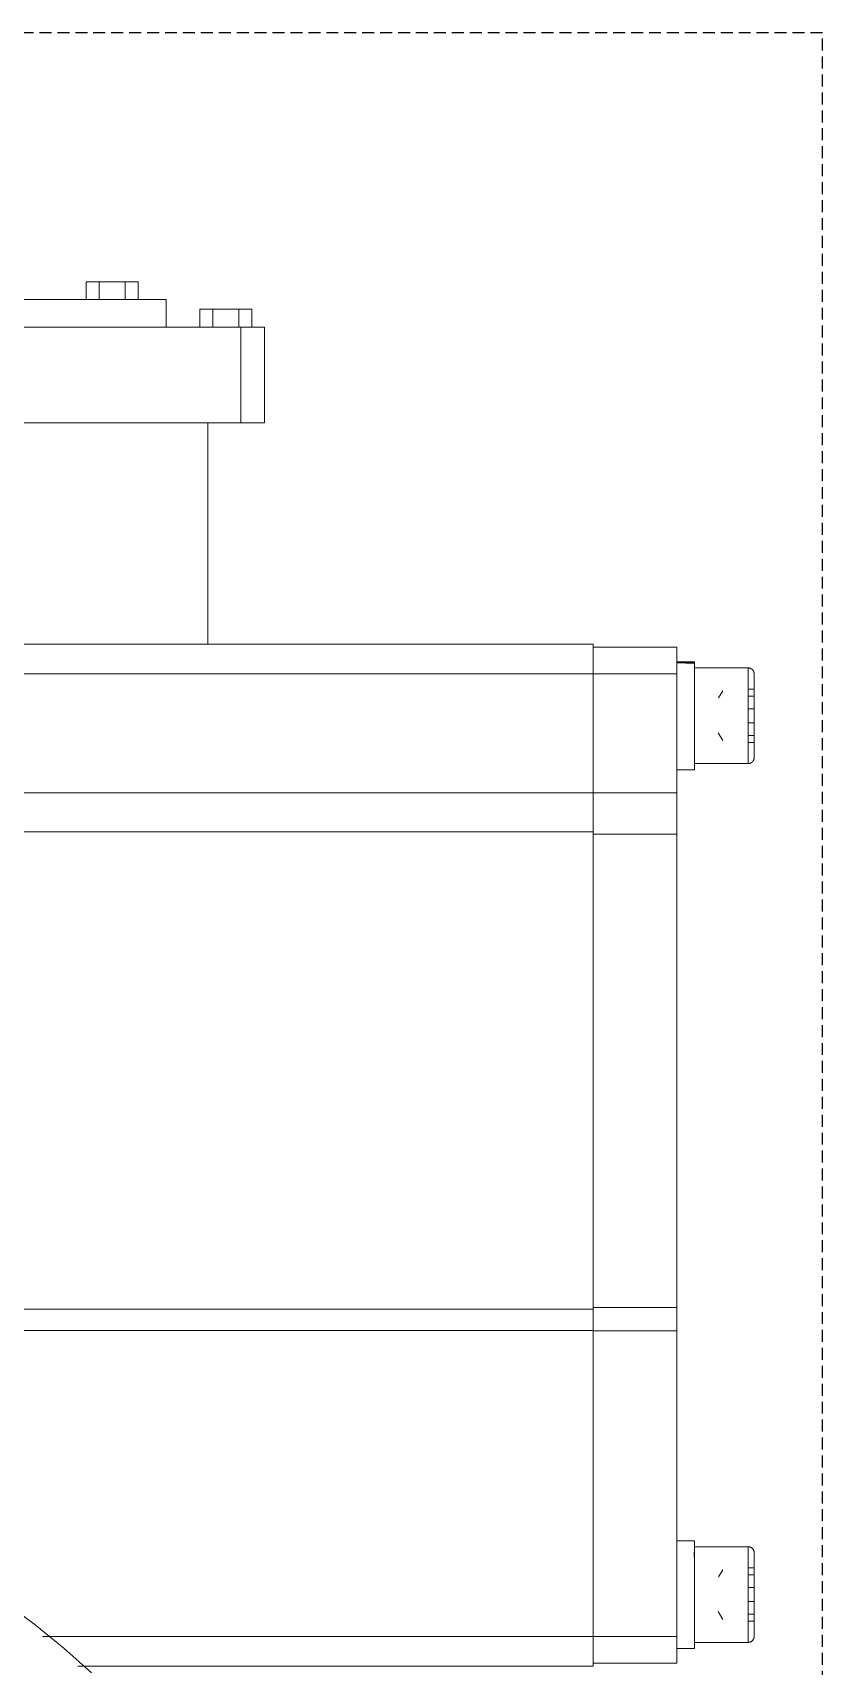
# Model space of a CAD drawing. Extents: x -76427 to 292734, y -42117 to 131250.
# Drawn here: x 9592.8 to 9725, y 12321.7 to 12595 of the extents above; entities that cross this region are included whole.
import ezdxf

# ---------------------------------------------------------------- set-up
doc = ezdxf.new("R2010")
doc.units = 0
doc.header["$LTSCALE"] = 10
doc.linetypes.add('XFM7Q10PV-200K$0$18P6-XFM7QB2-PV$0$HIDDEN', pattern=[0.3, 0.2, -0.1])
doc.layers.add('XFM7P10PV$0$G-IMPT', color=252, linetype='Continuous', lineweight=9)
doc.layers.add('XFM7P10PV$0$M-PIPE-PROCESS VACUUM', color=252, linetype='Continuous', lineweight=9)
doc.layers.add('XFM7Q10PV-200K$0$PV-EQ(FUTURE)', color=252, linetype='XFM7Q10PV-200K$0$18P6-XFM7QB2-PV$0$HIDDEN')

# ---------------------------------------------------------------- blocks, each defined once
blk = doc.blocks.new('XFM7Q10PV-200K')
at = {"layer": 'XFM7Q10PV-200K$0$PV-EQ(FUTURE)'}
blk.add_lwpolyline([(6475, 10345), (9725, 10345), (9725, 12595), (6475, 12595)], close=True, dxfattribs=at)
blk = doc.blocks.new('XFM7P10PV$0$控制閥-200mm - 200A_dwg-789220-CUB_L40')
at = {"layer": 'XFM7P10PV$0$G-IMPT'}
for p, q in [((130809.32, -106460.73), (130809.32, -106457.73)), ((130809.32, -106457.73), (130811.46, -106457.73)), ((130809.32, -106460.73), (130809.32, -106457.73)), ((130809.32, -106457.73), (130811.46, -106457.73)), ((130811.46, -106460.73), (130811.46, -106457.73)), ((130811.46, -106457.73), (130815.81, -106457.73)), ((130811.46, -106460.73), (130811.46, -106457.73)), ((130811.46, -106457.73), (130815.81, -106457.73)), ((130815.81, -106460.73), (130815.81, -106457.73)), ((130815.81, -106457.73), (130818.02, -106457.73)), ((130815.81, -106460.73), (130815.81, -106457.73)), ((130815.81, -106457.73), (130818.02, -106457.73)), ((130818.02, -106460.73), (130818.02, -106457.73)), ((130818.02, -106460.73), (130818.02, -106457.73)), ((130822.67, -106460.73), (130789.17, -106460.73)), ((130809.32, -106460.73), (130811.46, -106460.73)), ((130809.32, -106460.73), (130811.46, -106460.73)), ((130811.46, -106460.73), (130815.81, -106460.73)), ((130811.46, -106460.73), (130815.81, -106460.73)), ((130815.81, -106460.73), (130818.02, -106460.73)), ((130815.81, -106460.73), (130818.02, -106460.73)), ((130822.67, -106465.33), (130822.67, -106460.73)), ((130828.32, -106465.33), (130828.32, -106462.33)), ((130828.32, -106462.33), (130830.51, -106462.33)), ((130828.32, -106465.33), (130828.32, -106462.33)), ((130828.32, -106462.33), (130830.51, -106462.33)), ((130830.48, -106462.33), (130830.48, -106465.33)), ((130830.48, -106462.33), (130830.48, -106465.33)), ((130830.51, -106465.33), (130830.51, -106462.33)), ((130830.51, -106462.33), (130834.86, -106462.33)), ((130830.51, -106465.33), (130830.51, -106462.33)), ((130830.51, -106462.33), (130834.86, -106462.33)), ((130834.83, -106465.33), (130834.83, -106462.33)), ((130834.83, -106465.33), (130834.83, -106462.33)), ((130834.86, -106465.33), (130834.86, -106462.33)), ((130834.86, -106462.33), (130837.02, -106462.33)), ((130834.86, -106465.33), (130834.86, -106462.33)), ((130834.86, -106462.33), (130837.02, -106462.33)), ((130837.02, -106465.33), (130837.02, -106462.33)), ((130837.02, -106465.33), (130837.02, -106462.33)), ((130835.17, -106465.33), (130699.17, -106465.33)), ((130789.17, -106465.33), (130822.67, -106465.33)), ((130828.32, -106465.33), (130830.51, -106465.33)), ((130828.32, -106465.33), (130830.51, -106465.33)), ((130830.51, -106465.33), (130834.86, -106465.33)), ((130830.51, -106465.33), (130834.86, -106465.33)), ((130834.86, -106465.33), (130837.02, -106465.33)), ((130834.86, -106465.33), (130837.02, -106465.33)), ((130835.17, -106481.33), (130835.17, -106465.33)), ((130835.17, -106465.33), (130839.17, -106465.33)), ((130839.17, -106465.33), (130835.17, -106465.33)), ((130835.17, -106465.33), (130835.17, -106481.33)), ((130839.17, -106465.33), (130839.17, -106481.33)), ((130839.17, -106465.33), (130839.17, -106481.33)), ((130839.17, -106481.33), (130839.17, -106465.33)), ((130699.17, -106481.33), (130835.17, -106481.33)), ((130703.67, -106481.33), (130829.67, -106481.33)), ((130829.67, -106481.33), (130829.67, -106518.33)), ((130835.17, -106481.33), (130839.17, -106481.33)), ((130839.17, -106481.33), (130835.17, -106481.33)), ((130639.17, -106518.33), (130894.17, -106518.33)), ((130894.17, -106518.33), (130639.17, -106518.33)), ((130894.17, -106518.33), (130639.17, -106518.33)), ((130703.67, -106518.33), (130829.67, -106518.33)), ((130808.74, -106518.33), (130804.6, -106518.33)), ((130808.74, -106518.33), (130804.6, -106518.33)), ((130804.6, -106518.33), (130808.74, -106518.33)), ((130804.6, -106518.33), (130808.74, -106518.33)), ((130809.92, -106518.33), (130816.92, -106518.33)), ((130809.92, -106518.33), (130816.92, -106518.33)), ((130816.92, -106518.33), (130809.92, -106518.33)), ((130816.92, -106518.33), (130809.92, -106518.33)), ((130815.49, -106518.33), (130811.35, -106518.33)), ((130815.49, -106518.33), (130811.35, -106518.33)), ((130811.35, -106518.33), (130815.49, -106518.33)), ((130811.35, -106518.33), (130815.49, -106518.33)), ((130894.17, -106523.33), (130894.17, -106518.33)), ((130894.17, -106518.33), (130894.17, -106523.33)), ((130894.17, -106518.83), (130908.17, -106518.83)), ((130894.17, -106518.83), (130894.17, -106523.33)), ((130894.17, -106523.33), (130894.17, -106518.83)), ((130908.17, -106518.83), (130894.17, -106518.83)), ((130894.17, -106518.83), (130908.17, -106518.83)), ((130908.17, -106518.83), (130908.17, -106523.33)), ((130908.17, -106523.33), (130908.17, -106518.83)), ((130894.17, -106523.33), (130639.17, -106523.33)), ((130804.6, -106523.33), (130778.17, -106523.33)), ((130811.35, -106523.33), (130808.74, -106523.33)), ((130894.17, -106523.33), (130815.49, -106523.33)), ((130894.17, -106543.22), (130894.17, -106523.33)), ((130894.17, -106523.33), (130894.17, -106543.22)), ((130908.17, -106523.33), (130894.17, -106523.33)), ((130908.17, -106523.33), (130894.17, -106523.33)), ((130908.17, -106521.32), (130911.09, -106521.32)), ((130908.17, -106521.32), (130911.08, -106521.32)), ((130908.17, -106521.32), (130908.17, -106539.26)), ((130908.17, -106539.3), (130908.17, -106521.32)), ((130908.17, -106521.36), (130908.17, -106525.33)), ((130908.17, -106521.4), (130908.17, -106539.35)), ((130908.17, -106521.4), (130908.17, -106525.45)), ((130908.17, -106539.35), (130908.17, -106521.46)), ((130908.17, -106523.33), (130908.17, -106543.22)), ((130911.09, -106521.32), (130911.09, -106539.34)), ((130911.09, -106539.35), (130911.09, -106521.35)), ((130911.09, -106521.35), (130911.09, -106522.36)), ((130911.09, -106521.56), (130911.09, -106521.42)), ((130911.09, -106521.42), (130911.09, -106522.42)), ((130911.09, -106522.33), (130920.09, -106522.33)), ((130911.09, -106522.33), (130920.09, -106522.33)), ((130911.09, -106522.33), (130911.09, -106530.33)), ((130911.09, -106530.33), (130911.09, -106522.33)), ((130911.09, -106522.36), (130911.09, -106530.33)), ((130911.09, -106530.33), (130911.09, -106522.56)), ((130920.09, -106525.79), (130920.09, -106522.33)), ((130920.09, -106525.79), (130920.09, -106522.33)), ((130921.09, -106523.33), (130921.09, -106537.33)), ((130921.09, -106537.33), (130921.09, -106523.33)), ((130894.17, -106526.33), (130894.17, -106531.33)), ((130915.14, -106527.35), (130915.82, -106526.18)), ((130920.09, -106525.45), (130920.09, -106530.33)), ((130921.09, -106525.88), (130920.09, -106525.88)), ((130921.09, -106525.88), (130920.09, -106525.88)), ((130921.09, -106530.33), (130921.09, -106524.27)), ((130921.09, -106524.27), (130921.09, -106530.33)), ((130921.09, -106527.04), (130921.09, -106525.88)), ((130921.09, -106527.04), (130921.09, -106525.88)), ((130921.09, -106527.04), (130920.09, -106527.04)), ((130921.09, -106527.04), (130920.09, -106527.04)), ((130921.09, -106531.49), (130921.09, -106527.04)), ((130921.09, -106531.49), (130921.09, -106527.04)), ((130894.17, -106531.33), (130894.17, -106536.33)), ((130921.09, -106529.17), (130920.09, -106529.17)), ((130920.09, -106535.37), (130920.09, -106530.33)), ((130921.09, -106531.49), (130920.09, -106531.49)), ((130920.09, -106531.49), (130921.09, -106531.49)), ((130921.09, -106530.33), (130921.09, -106536.39)), ((130921.09, -106536.39), (130921.09, -106530.33)), ((130921.09, -106534.78), (130921.09, -106531.49)), ((130921.09, -106534.78), (130921.09, -106531.49)), ((130915.07, -106533.18), (130915.82, -106534.48)), ((130921.09, -106533.62), (130920.09, -106533.62)), ((130920.09, -106534.78), (130921.09, -106534.78)), ((130921.09, -106534.78), (130920.09, -106534.78)), ((130920.09, -106538.33), (130920.09, -106534.97)), ((130920.09, -106538.33), (130920.09, -106534.97)), ((130911.09, -106539.35), (130908.17, -106539.35)), ((130911.09, -106539.35), (130908.17, -106539.35)), ((130920.09, -106538.33), (130911.09, -106538.33)), ((130920.09, -106538.33), (130911.09, -106538.33)), ((130894.17, -106543.22), (130639.17, -106543.22)), ((130894.17, -106549.77), (130894.17, -106543.22)), ((130894.17, -106543.22), (130894.17, -106550.14)), ((130894.17, -106550.14), (130894.17, -106543.22)), ((130908.17, -106543.22), (130894.17, -106543.22)), ((130908.17, -106543.22), (130894.17, -106543.22)), ((130908.17, -106543.22), (130908.17, -106550.14)), ((130908.17, -106550.14), (130908.17, -106543.22)), ((130894.17, -106549.77), (130639.17, -106549.77)), ((130894.17, -106629.57), (130894.17, -106549.77)), ((130894.17, -106550.14), (130894.17, -106629.31)), ((130894.17, -106629.31), (130894.17, -106550.14)), ((130908.17, -106550.14), (130894.17, -106550.14)), ((130908.17, -106550.14), (130894.17, -106550.14)), ((130908.17, -106550.14), (130908.17, -106629.31)), ((130908.17, -106629.31), (130908.17, -106550.14)), ((130894.17, -106573.53), (130894.17, -106577.1)), ((130894.17, -106629.57), (130894.17, -106577.1)), ((130639.17, -106629.57), (130894.17, -106629.57)), ((130894.17, -106629.57), (130639.17, -106629.57)), ((130894.17, -106629.31), (130894.17, -106633.23)), ((130894.17, -106633.23), (130894.17, -106629.31)), ((130908.17, -106629.31), (130894.17, -106629.31)), ((130908.17, -106629.31), (130894.17, -106629.31)), ((130894.17, -106633.14), (130894.17, -106629.57)), ((130894.17, -106629.57), (130894.17, -106633.14)), ((130908.17, -106629.31), (130908.17, -106633.23)), ((130908.17, -106633.23), (130908.17, -106629.31)), ((130639.17, -106633.14), (130894.17, -106633.14)), ((130894.17, -106633.14), (130639.17, -106633.14)), ((130894.17, -106684.33), (130894.17, -106633.14)), ((130894.17, -106633.23), (130894.17, -106684.33)), ((130908.17, -106633.23), (130894.17, -106633.23)), ((130908.17, -106633.23), (130894.17, -106633.23)), ((130908.17, -106633.23), (130908.17, -106684.33)), ((130908.17, -106668.32), (130909.63, -106668.32)), ((130908.17, -106668.32), (130908.17, -106686.35)), ((130909.43, -106668.32), (130908.17, -106668.32)), ((130908.17, -106686.33), (130908.17, -106668.32)), ((130908.17, -106668.32), (130908.17, -106672.36)), ((130908.17, -106686.35), (130908.17, -106668.33)), ((130908.17, -106668.33), (130909.63, -106668.35)), ((130908.17, -106668.37), (130908.17, -106686.35)), ((130908.17, -106668.37), (130908.17, -106672.42)), ((130909.43, -106668.32), (130911.09, -106668.32)), ((130911.09, -106668.32), (130909.63, -106668.32)), ((130911.09, -106668.33), (130909.63, -106668.35)), ((130911.09, -106686.32), (130911.09, -106668.32)), ((130911.09, -106668.32), (130911.09, -106686.35)), ((130911.09, -106668.32), (130911.09, -106669.33)), ((130911.09, -106686.35), (130911.09, -106668.33)), ((130911.09, -106668.33), (130911.09, -106669.34)), ((130911.09, -106668.37), (130911.09, -106686.35)), ((130911.09, -106669.33), (130911.06, -106671.08)), ((130911.09, -106669.34), (130911.06, -106671.08)), ((130911.09, -106669.33), (130920.09, -106669.33)), ((130911.09, -106669.33), (130920.09, -106669.33)), ((130911.09, -106669.33), (130911.09, -106677.33)), ((130911.09, -106677.33), (130911.09, -106669.34)), ((130911.09, -106669.34), (130911.09, -106677.33)), ((130911.09, -106677.33), (130911.09, -106669.39)), ((130920.09, -106672.79), (130920.09, -106669.33)), ((130920.09, -106672.79), (130920.09, -106669.33)), ((130921.09, -106670.33), (130921.09, -106684.33)), ((130921.09, -106684.33), (130921.09, -106670.33)), ((130915.13, -106674.38), (130915.82, -106673.18)), ((130920.09, -106672.45), (130920.09, -106677.33)), ((130921.09, -106672.88), (130920.09, -106672.88)), ((130921.09, -106672.88), (130920.09, -106672.88)), ((130921.09, -106677.33), (130921.09, -106671.27)), ((130921.09, -106671.27), (130921.09, -106677.33)), ((130921.09, -106674.04), (130921.09, -106672.88)), ((130921.09, -106674.04), (130921.09, -106672.88)), ((130921.09, -106674.04), (130920.09, -106674.04)), ((130921.09, -106674.04), (130920.09, -106674.04)), ((130921.09, -106676.17), (130920.09, -106676.17)), ((130921.09, -106678.49), (130921.09, -106674.04)), ((130921.09, -106678.49), (130921.09, -106674.04)), ((130920.09, -106682.37), (130920.09, -106677.33)), ((130920.09, -106678.49), (130921.09, -106678.49)), ((130920.09, -106678.49), (130921.09, -106678.49)), ((130921.09, -106677.33), (130921.09, -106683.39)), ((130921.09, -106683.39), (130921.09, -106677.33)), ((130921.09, -106681.78), (130921.09, -106678.49)), ((130921.09, -106681.78), (130921.09, -106678.49)), ((130915.07, -106680.18), (130915.82, -106681.48)), ((130921.09, -106680.62), (130920.09, -106680.62)), ((130921.09, -106681.78), (130920.09, -106681.78)), ((130921.09, -106681.78), (130920.09, -106681.78)), ((130920.09, -106685.33), (130920.09, -106681.97)), ((130920.09, -106685.33), (130920.09, -106681.97)), ((130802.02, -106684.33), (130894.17, -106684.33)), ((130805.45, -106684.33), (130802.02, -106684.33)), ((130894.17, -106684.33), (130817.7, -106684.33)), ((130894.17, -106684.33), (130894.17, -106689.33)), ((130894.17, -106689.33), (130894.17, -106684.33)), ((130894.17, -106684.33), (130894.17, -106688.83)), ((130894.17, -106688.83), (130894.17, -106684.33)), ((130908.17, -106684.33), (130894.17, -106684.33)), ((130908.17, -106684.33), (130894.17, -106684.33)), ((130908.17, -106684.33), (130908.17, -106688.83)), ((130908.17, -106688.83), (130908.17, -106684.33)), ((130911.09, -106686.35), (130908.17, -106686.35)), ((130920.09, -106685.33), (130911.09, -106685.33)), ((130920.09, -106685.33), (130911.09, -106685.33)), ((130811.57, -106689.33), (130807.93, -106689.33)), ((130807.93, -106689.33), (130811.57, -106689.33)), ((130811.57, -106689.33), (130807.93, -106689.33)), ((130807.93, -106689.33), (130811.57, -106689.33)), ((130808.37, -106689.33), (130894.17, -106689.33)), ((130894.17, -106689.33), (130808.37, -106689.33)), ((130808.51, -106689.33), (130817.7, -106689.33)), ((130808.51, -106689.33), (130817.7, -106689.33)), ((130817.7, -106689.33), (130808.51, -106689.33)), ((130817.7, -106689.33), (130808.51, -106689.33)), ((130811.57, -106689.33), (130817.2, -106689.33)), ((130817.2, -106689.33), (130811.57, -106689.33)), ((130811.57, -106689.33), (130817.2, -106689.33)), ((130817.2, -106689.33), (130811.57, -106689.33)), ((130908.17, -106688.83), (130894.17, -106688.83)), ((130908.17, -106688.83), (130894.17, -106688.83)), ((130908.17, -106688.83), (130894.17, -106688.83))]:
    blk.add_line(p, q, dxfattribs=at)
at = {"layer": 'XFM7P10PV$0$G-IMPT', "flags": 128}
for points in [[(130908.17, -106521.33), (130909.63, -106521.32), (130911.09, -106521.32)], [(130911.09, -106521.42), (130909.63, -106521.39), (130908.17, -106521.36)], [(130908.17, -106521.46), (130909.63, -106521.51), (130911.09, -106521.56)], [(130921.09, -106523.33), (130921.09, -106523.29), (130921.09, -106523.25), (130921.08, -106523.21), (130921.08, -106523.17), (130921.07, -106523.13), (130921.06, -106523.09), (130921.05, -106523.06), (130921.04, -106523.02), (130921.03, -106522.98), (130921.01, -106522.94), (130920.99, -106522.91), (130920.98, -106522.87), (130920.96, -106522.83), (130920.94, -106522.8), (130920.92, -106522.77), (130920.89, -106522.73), (130920.87, -106522.7), (130920.84, -106522.67), (130920.81, -106522.64), (130920.79, -106522.61), (130920.76, -106522.59), (130920.73, -106522.56), (130920.7, -106522.54), (130920.66, -106522.51), (130920.63, -106522.49), (130920.6, -106522.47), (130920.56, -106522.45), (130920.53, -106522.43), (130920.49, -106522.41), (130920.45, -106522.4), (130920.41, -106522.39), (130920.38, -106522.37), (130920.34, -106522.36), (130920.3, -106522.35), (130920.26, -106522.35), (130920.22, -106522.34), (130920.18, -106522.34), (130920.14, -106522.33), (130920.1, -106522.33), (130920.09, -106522.33)], [(130921.09, -106523.33), (130921.09, -106523.29), (130921.09, -106523.25), (130921.08, -106523.21), (130921.08, -106523.17), (130921.07, -106523.13), (130921.06, -106523.09), (130921.05, -106523.06), (130921.04, -106523.02), (130921.03, -106522.98), (130921.01, -106522.94), (130920.99, -106522.91), (130920.98, -106522.87), (130920.96, -106522.83), (130920.94, -106522.8), (130920.92, -106522.77), (130920.89, -106522.73), (130920.87, -106522.7), (130920.84, -106522.67), (130920.81, -106522.64), (130920.79, -106522.61), (130920.76, -106522.59), (130920.73, -106522.56), (130920.7, -106522.54), (130920.66, -106522.51), (130920.63, -106522.49), (130920.6, -106522.47), (130920.56, -106522.45), (130920.53, -106522.43), (130920.49, -106522.41), (130920.45, -106522.4), (130920.41, -106522.39), (130920.38, -106522.37), (130920.34, -106522.36), (130920.3, -106522.35), (130920.26, -106522.35), (130920.22, -106522.34), (130920.18, -106522.34), (130920.14, -106522.33), (130920.1, -106522.33), (130920.09, -106522.33)], [(130921.09, -106523.33), (130921.09, -106523.34), (130921.09, -106523.35), (130921.09, -106523.38), (130921.09, -106523.42), (130921.09, -106523.47), (130921.09, -106523.53), (130921.09, -106523.6), (130921.09, -106523.69), (130921.09, -106523.78), (130921.09, -106523.88), (130921.09, -106524), (130921.09, -106524.12), (130921.09, -106524.26), (130921.09, -106524.4), (130921.09, -106524.55), (130921.09, -106524.72), (130921.09, -106524.89), (130921.09, -106525.07), (130921.09, -106525.26), (130921.09, -106525.45), (130921.09, -106525.66), (130921.09, -106525.87)], [(130921.09, -106530.33), (130921.09, -106530.05), (130921.09, -106529.77), (130921.09, -106529.49), (130921.09, -106529.22), (130921.09, -106528.94), (130921.09, -106528.67), (130921.09, -106528.4), (130921.09, -106528.13), (130921.09, -106527.87), (130921.09, -106527.61), (130921.09, -106527.35), (130921.09, -106527.1), (130921.09, -106526.85), (130921.09, -106526.61), (130921.09, -106526.38), (130921.09, -106526.15), (130921.09, -106525.93), (130921.09, -106525.72), (130921.09, -106525.51), (130921.09, -106525.31), (130921.09, -106525.12), (130921.09, -106524.94), (130921.09, -106524.76), (130921.09, -106524.6), (130921.09, -106524.44), (130921.09, -106524.29), (130921.09, -106524.16), (130921.09, -106524.03), (130921.09, -106523.91), (130921.09, -106523.81), (130921.09, -106523.71), (130921.09, -106523.63), (130921.09, -106523.55), (130921.09, -106523.49), (130921.09, -106523.43), (130921.09, -106523.39), (130921.09, -106523.36), (130921.09, -106523.34), (130921.09, -106523.33)], [(130921.09, -106523.33), (130921.09, -106523.34), (130921.09, -106523.35), (130921.09, -106523.38), (130921.09, -106523.42), (130921.09, -106523.47), (130921.09, -106523.53), (130921.09, -106523.6), (130921.09, -106523.69), (130921.09, -106523.78), (130921.09, -106523.88), (130921.09, -106524), (130921.09, -106524.12), (130921.09, -106524.26), (130921.09, -106524.4), (130921.09, -106524.55), (130921.09, -106524.72), (130921.09, -106524.89), (130921.09, -106525.07), (130921.09, -106525.26), (130921.09, -106525.45), (130921.09, -106525.66), (130921.09, -106525.87), (130921.09, -106526.09), (130921.09, -106526.32), (130921.09, -106526.55), (130921.09, -106526.79), (130921.09, -106527.03), (130921.09, -106527.28), (130921.09, -106527.54), (130921.09, -106527.8), (130921.09, -106528.06), (130921.09, -106528.32), (130921.09, -106528.59), (130921.09, -106528.87), (130921.09, -106529.14), (130921.09, -106529.42), (130921.09, -106529.7), (130921.09, -106529.98), (130921.09, -106530.26), (130921.09, -106530.33)], [(130921.09, -106525.77), (130921.09, -106525.56), (130921.09, -106525.36), (130921.09, -106525.17), (130921.09, -106524.98), (130921.09, -106524.81), (130921.09, -106524.64), (130921.09, -106524.48), (130921.09, -106524.33), (130921.09, -106524.19), (130921.09, -106524.06), (130921.09, -106523.94), (130921.09, -106523.84), (130921.09, -106523.74), (130921.09, -106523.65), (130921.09, -106523.57), (130921.09, -106523.5), (130921.09, -106523.45), (130921.09, -106523.4), (130921.09, -106523.37), (130921.09, -106523.34), (130921.09, -106523.33)], [(130921.09, -106530.33), (130921.09, -106530.61), (130921.09, -106530.89), (130921.09, -106531.17), (130921.09, -106531.45), (130921.09, -106531.72), (130921.09, -106532), (130921.09, -106532.27), (130921.09, -106532.53), (130921.09, -106532.8), (130921.09, -106533.06), (130921.09, -106533.31), (130921.09, -106533.56), (130921.09, -106533.81), (130921.09, -106534.05), (130921.09, -106534.28), (130921.09, -106534.51), (130921.09, -106534.73), (130921.09, -106534.95), (130921.09, -106535.15), (130921.09, -106535.35), (130921.09, -106535.54), (130921.09, -106535.73), (130921.09, -106535.9), (130921.09, -106536.07), (130921.09, -106536.22), (130921.09, -106536.37), (130921.09, -106536.51), (130921.09, -106536.63), (130921.09, -106536.75), (130921.09, -106536.86), (130921.09, -106536.95), (130921.09, -106537.04), (130921.09, -106537.11), (130921.09, -106537.18), (130921.09, -106537.23), (130921.09, -106537.27), (130921.09, -106537.3), (130921.09, -106537.32), (130921.09, -106537.33)], [(130921.09, -106537.33), (130921.09, -106537.33), (130921.09, -106537.31), (130921.09, -106537.28), (130921.09, -106537.24), (130921.09, -106537.19), (130921.09, -106537.13), (130921.09, -106537.06), (130921.09, -106536.98), (130921.09, -106536.88), (130921.09, -106536.78), (130921.09, -106536.66), (130921.09, -106536.54), (130921.09, -106536.41), (130921.09, -106536.26), (130921.09, -106536.11), (130921.09, -106535.95), (130921.09, -106535.77), (130921.09, -106535.59), (130921.09, -106535.41), (130921.09, -106535.21), (130921.09, -106535), (130921.09, -106534.79), (130921.09, -106534.57), (130921.09, -106534.35), (130921.09, -106534.11), (130921.09, -106533.88), (130921.09, -106533.63), (130921.09, -106533.38), (130921.09, -106533.13), (130921.09, -106532.87), (130921.09, -106532.61), (130921.09, -106532.34), (130921.09, -106532.07), (130921.09, -106531.8), (130921.09, -106531.52), (130921.09, -106531.24), (130921.09, -106530.97), (130921.09, -106530.69), (130921.09, -106530.41), (130921.09, -106530.33)], [(130921.09, -106537.33), (130921.09, -106537.33), (130921.09, -106537.31), (130921.09, -106537.28), (130921.09, -106537.24), (130921.09, -106537.19), (130921.09, -106537.13), (130921.09, -106537.06), (130921.09, -106536.98), (130921.09, -106536.88), (130921.09, -106536.78), (130921.09, -106536.66), (130921.09, -106536.54), (130921.09, -106536.41), (130921.09, -106536.26), (130921.09, -106536.11), (130921.09, -106535.95), (130921.09, -106535.77), (130921.09, -106535.59), (130921.09, -106535.41), (130921.09, -106535.21), (130921.09, -106535), (130921.09, -106534.79)], [(130921.09, -106534.89), (130921.09, -106535.1), (130921.09, -106535.3), (130921.09, -106535.49), (130921.09, -106535.68), (130921.09, -106535.85), (130921.09, -106536.02), (130921.09, -106536.18), (130921.09, -106536.33), (130921.09, -106536.47), (130921.09, -106536.6), (130921.09, -106536.72), (130921.09, -106536.83), (130921.09, -106536.93), (130921.09, -106537.02), (130921.09, -106537.09), (130921.09, -106537.16), (130921.09, -106537.22), (130921.09, -106537.26), (130921.09, -106537.3), (130921.09, -106537.32), (130921.09, -106537.33)], [(130920.09, -106538.33), (130920.13, -106538.33), (130920.17, -106538.33), (130920.21, -106538.32), (130920.25, -106538.32), (130920.29, -106538.31), (130920.33, -106538.3), (130920.37, -106538.29), (130920.4, -106538.28), (130920.44, -106538.27), (130920.48, -106538.25), (130920.52, -106538.24), (130920.55, -106538.22), (130920.59, -106538.2), (130920.62, -106538.18), (130920.65, -106538.16), (130920.69, -106538.13), (130920.72, -106538.11), (130920.75, -106538.08), (130920.78, -106538.06), (130920.81, -106538.03), (130920.83, -106538), (130920.86, -106537.97), (130920.89, -106537.94), (130920.91, -106537.91), (130920.93, -106537.87), (130920.95, -106537.84), (130920.97, -106537.8), (130920.99, -106537.77), (130921.01, -106537.73), (130921.02, -106537.69), (130921.04, -106537.66), (130921.05, -106537.62), (130921.06, -106537.58), (130921.07, -106537.54), (130921.08, -106537.5), (130921.08, -106537.46), (130921.09, -106537.42), (130921.09, -106537.38), (130921.09, -106537.34), (130921.09, -106537.33)], [(130920.09, -106538.33), (130920.13, -106538.33), (130920.17, -106538.33), (130920.21, -106538.32), (130920.25, -106538.32), (130920.29, -106538.31), (130920.33, -106538.3), (130920.37, -106538.29), (130920.4, -106538.28), (130920.44, -106538.27), (130920.48, -106538.25), (130920.52, -106538.24), (130920.55, -106538.22), (130920.59, -106538.2), (130920.62, -106538.18), (130920.65, -106538.16), (130920.69, -106538.13), (130920.72, -106538.11), (130920.75, -106538.08), (130920.78, -106538.06), (130920.81, -106538.03), (130920.83, -106538), (130920.86, -106537.97), (130920.89, -106537.94), (130920.91, -106537.91), (130920.93, -106537.87), (130920.95, -106537.84), (130920.97, -106537.8), (130920.99, -106537.77), (130921.01, -106537.73), (130921.02, -106537.69), (130921.04, -106537.66), (130921.05, -106537.62), (130921.06, -106537.58), (130921.07, -106537.54), (130921.08, -106537.5), (130921.08, -106537.46), (130921.09, -106537.42), (130921.09, -106537.38), (130921.09, -106537.34), (130921.09, -106537.33)], [(130795.79, -106678.63), (130800.75, -106682.38), (130805.55, -106686.31), (130810.19, -106690.44)], [(130908.17, -106668.32), (130909.63, -106668.32), (130911.09, -106668.32)], [(130921.09, -106670.33), (130921.09, -106670.29), (130921.09, -106670.25), (130921.08, -106670.21), (130921.08, -106670.17), (130921.07, -106670.13), (130921.06, -106670.09), (130921.05, -106670.06), (130921.04, -106670.02), (130921.03, -106669.98), (130921.01, -106669.94), (130920.99, -106669.91), (130920.98, -106669.87), (130920.96, -106669.83), (130920.94, -106669.8), (130920.92, -106669.77), (130920.89, -106669.73), (130920.87, -106669.7), (130920.84, -106669.67), (130920.81, -106669.64), (130920.79, -106669.61), (130920.76, -106669.59), (130920.73, -106669.56), (130920.7, -106669.54), (130920.66, -106669.51), (130920.63, -106669.49), (130920.6, -106669.47), (130920.56, -106669.45), (130920.53, -106669.43), (130920.49, -106669.41), (130920.45, -106669.4), (130920.41, -106669.39), (130920.38, -106669.37), (130920.34, -106669.36), (130920.3, -106669.35), (130920.26, -106669.35), (130920.22, -106669.34), (130920.18, -106669.34), (130920.14, -106669.33), (130920.1, -106669.33), (130920.09, -106669.33)], [(130921.09, -106670.33), (130921.09, -106670.29), (130921.09, -106670.25), (130921.08, -106670.21), (130921.08, -106670.17), (130921.07, -106670.13), (130921.06, -106670.09), (130921.05, -106670.06), (130921.04, -106670.02), (130921.03, -106669.98), (130921.01, -106669.94), (130920.99, -106669.91), (130920.98, -106669.87), (130920.96, -106669.83), (130920.94, -106669.8), (130920.92, -106669.77), (130920.89, -106669.73), (130920.87, -106669.7), (130920.84, -106669.67), (130920.81, -106669.64), (130920.79, -106669.61), (130920.76, -106669.59), (130920.73, -106669.56), (130920.7, -106669.54), (130920.66, -106669.51), (130920.63, -106669.49), (130920.6, -106669.47), (130920.56, -106669.45), (130920.53, -106669.43), (130920.49, -106669.41), (130920.45, -106669.4), (130920.41, -106669.39), (130920.38, -106669.37), (130920.34, -106669.36), (130920.3, -106669.35), (130920.26, -106669.35), (130920.22, -106669.34), (130920.18, -106669.34), (130920.14, -106669.33), (130920.1, -106669.33), (130920.09, -106669.33)], [(130921.09, -106670.33), (130921.09, -106670.34), (130921.09, -106670.35), (130921.09, -106670.38), (130921.09, -106670.42), (130921.09, -106670.47), (130921.09, -106670.53), (130921.09, -106670.6), (130921.09, -106670.69), (130921.09, -106670.78), (130921.09, -106670.88), (130921.09, -106671), (130921.09, -106671.12), (130921.09, -106671.26), (130921.09, -106671.4), (130921.09, -106671.55), (130921.09, -106671.72), (130921.09, -106671.89), (130921.09, -106672.07), (130921.09, -106672.26), (130921.09, -106672.45), (130921.09, -106672.66), (130921.09, -106672.87)], [(130921.09, -106672.77), (130921.09, -106672.56), (130921.09, -106672.36), (130921.09, -106672.17), (130921.09, -106671.98), (130921.09, -106671.81), (130921.09, -106671.64), (130921.09, -106671.48), (130921.09, -106671.33), (130921.09, -106671.19), (130921.09, -106671.06), (130921.09, -106670.94), (130921.09, -106670.84), (130921.09, -106670.74), (130921.09, -106670.65), (130921.09, -106670.57), (130921.09, -106670.5), (130921.09, -106670.45), (130921.09, -106670.4), (130921.09, -106670.37), (130921.09, -106670.34), (130921.09, -106670.33)], [(130921.09, -106677.33), (130921.09, -106677.05), (130921.09, -106676.77), (130921.09, -106676.49), (130921.09, -106676.22), (130921.09, -106675.94), (130921.09, -106675.67), (130921.09, -106675.4), (130921.09, -106675.13), (130921.09, -106674.87), (130921.09, -106674.61), (130921.09, -106674.35), (130921.09, -106674.1), (130921.09, -106673.85), (130921.09, -106673.61), (130921.09, -106673.38), (130921.09, -106673.15), (130921.09, -106672.93), (130921.09, -106672.72), (130921.09, -106672.51), (130921.09, -106672.31), (130921.09, -106672.12), (130921.09, -106671.94), (130921.09, -106671.76), (130921.09, -106671.6), (130921.09, -106671.44), (130921.09, -106671.29), (130921.09, -106671.16), (130921.09, -106671.03), (130921.09, -106670.91), (130921.09, -106670.81), (130921.09, -106670.71), (130921.09, -106670.63), (130921.09, -106670.55), (130921.09, -106670.49), (130921.09, -106670.43), (130921.09, -106670.39), (130921.09, -106670.36), (130921.09, -106670.34), (130921.09, -106670.33)], [(130921.09, -106670.33), (130921.09, -106670.34), (130921.09, -106670.35), (130921.09, -106670.38), (130921.09, -106670.42), (130921.09, -106670.47), (130921.09, -106670.53), (130921.09, -106670.6), (130921.09, -106670.69), (130921.09, -106670.78), (130921.09, -106670.88), (130921.09, -106671), (130921.09, -106671.12), (130921.09, -106671.26), (130921.09, -106671.4), (130921.09, -106671.55), (130921.09, -106671.72), (130921.09, -106671.89), (130921.09, -106672.07), (130921.09, -106672.26), (130921.09, -106672.45), (130921.09, -106672.66), (130921.09, -106672.87), (130921.09, -106673.09), (130921.09, -106673.32), (130921.09, -106673.55), (130921.09, -106673.79), (130921.09, -106674.03), (130921.09, -106674.28), (130921.09, -106674.54), (130921.09, -106674.8), (130921.09, -106675.06), (130921.09, -106675.32), (130921.09, -106675.59), (130921.09, -106675.87), (130921.09, -106676.14), (130921.09, -106676.42), (130921.09, -106676.7), (130921.09, -106676.98), (130921.09, -106677.26), (130921.09, -106677.33)], [(130921.09, -106677.33), (130921.09, -106677.61), (130921.09, -106677.89), (130921.09, -106678.17), (130921.09, -106678.45), (130921.09, -106678.72), (130921.09, -106679), (130921.09, -106679.27), (130921.09, -106679.53), (130921.09, -106679.8), (130921.09, -106680.06), (130921.09, -106680.31), (130921.09, -106680.56), (130921.09, -106680.81), (130921.09, -106681.05), (130921.09, -106681.28), (130921.09, -106681.51), (130921.09, -106681.73), (130921.09, -106681.95), (130921.09, -106682.15), (130921.09, -106682.35), (130921.09, -106682.54), (130921.09, -106682.73), (130921.09, -106682.9), (130921.09, -106683.07), (130921.09, -106683.22), (130921.09, -106683.37), (130921.09, -106683.51), (130921.09, -106683.63), (130921.09, -106683.75), (130921.09, -106683.86), (130921.09, -106683.95), (130921.09, -106684.04), (130921.09, -106684.11), (130921.09, -106684.18), (130921.09, -106684.23), (130921.09, -106684.27), (130921.09, -106684.3), (130921.09, -106684.32), (130921.09, -106684.33)], [(130921.09, -106684.33), (130921.09, -106684.33), (130921.09, -106684.31), (130921.09, -106684.28), (130921.09, -106684.24), (130921.09, -106684.19), (130921.09, -106684.13), (130921.09, -106684.06), (130921.09, -106683.98), (130921.09, -106683.88), (130921.09, -106683.78), (130921.09, -106683.66), (130921.09, -106683.54), (130921.09, -106683.41), (130921.09, -106683.26), (130921.09, -106683.11), (130921.09, -106682.95), (130921.09, -106682.77), (130921.09, -106682.59), (130921.09, -106682.41), (130921.09, -106682.21), (130921.09, -106682), (130921.09, -106681.79), (130921.09, -106681.57), (130921.09, -106681.35), (130921.09, -106681.11), (130921.09, -106680.88), (130921.09, -106680.63), (130921.09, -106680.38), (130921.09, -106680.13), (130921.09, -106679.87), (130921.09, -106679.61), (130921.09, -106679.34), (130921.09, -106679.07), (130921.09, -106678.8), (130921.09, -106678.52), (130921.09, -106678.24), (130921.09, -106677.97), (130921.09, -106677.69), (130921.09, -106677.41), (130921.09, -106677.33)], [(130921.09, -106684.33), (130921.09, -106684.33), (130921.09, -106684.31), (130921.09, -106684.28), (130921.09, -106684.24), (130921.09, -106684.19), (130921.09, -106684.13), (130921.09, -106684.06), (130921.09, -106683.98), (130921.09, -106683.88), (130921.09, -106683.78), (130921.09, -106683.66), (130921.09, -106683.54), (130921.09, -106683.41), (130921.09, -106683.26), (130921.09, -106683.11), (130921.09, -106682.95), (130921.09, -106682.77), (130921.09, -106682.59), (130921.09, -106682.41), (130921.09, -106682.21), (130921.09, -106682), (130921.09, -106681.79)], [(130921.09, -106681.89), (130921.09, -106682.1), (130921.09, -106682.3), (130921.09, -106682.49), (130921.09, -106682.68), (130921.09, -106682.85), (130921.09, -106683.02), (130921.09, -106683.18), (130921.09, -106683.33), (130921.09, -106683.47), (130921.09, -106683.6), (130921.09, -106683.72), (130921.09, -106683.83), (130921.09, -106683.93), (130921.09, -106684.02), (130921.09, -106684.09), (130921.09, -106684.16), (130921.09, -106684.22), (130921.09, -106684.26), (130921.09, -106684.3), (130921.09, -106684.32), (130921.09, -106684.33)], [(130920.09, -106685.33), (130920.13, -106685.33), (130920.17, -106685.33), (130920.21, -106685.32), (130920.25, -106685.32), (130920.29, -106685.31), (130920.33, -106685.3), (130920.37, -106685.29), (130920.4, -106685.28), (130920.44, -106685.27), (130920.48, -106685.25), (130920.52, -106685.24), (130920.55, -106685.22), (130920.59, -106685.2), (130920.62, -106685.18), (130920.65, -106685.16), (130920.69, -106685.13), (130920.72, -106685.11), (130920.75, -106685.08), (130920.78, -106685.06), (130920.81, -106685.03), (130920.83, -106685), (130920.86, -106684.97), (130920.89, -106684.94), (130920.91, -106684.91), (130920.93, -106684.87), (130920.95, -106684.84), (130920.97, -106684.8), (130920.99, -106684.77), (130921.01, -106684.73), (130921.02, -106684.69), (130921.04, -106684.66), (130921.05, -106684.62), (130921.06, -106684.58), (130921.07, -106684.54), (130921.08, -106684.5), (130921.08, -106684.46), (130921.09, -106684.42), (130921.09, -106684.38), (130921.09, -106684.34), (130921.09, -106684.33)], [(130920.09, -106685.33), (130920.13, -106685.33), (130920.17, -106685.33), (130920.21, -106685.32), (130920.25, -106685.32), (130920.29, -106685.31), (130920.33, -106685.3), (130920.37, -106685.29), (130920.4, -106685.28), (130920.44, -106685.27), (130920.48, -106685.25), (130920.52, -106685.24), (130920.55, -106685.22), (130920.59, -106685.2), (130920.62, -106685.18), (130920.65, -106685.16), (130920.69, -106685.13), (130920.72, -106685.11), (130920.75, -106685.08), (130920.78, -106685.06), (130920.81, -106685.03), (130920.83, -106685), (130920.86, -106684.97), (130920.89, -106684.94), (130920.91, -106684.91), (130920.93, -106684.87), (130920.95, -106684.84), (130920.97, -106684.8), (130920.99, -106684.77), (130921.01, -106684.73), (130921.02, -106684.69), (130921.04, -106684.66), (130921.05, -106684.62), (130921.06, -106684.58), (130921.07, -106684.54), (130921.08, -106684.5), (130921.08, -106684.46), (130921.09, -106684.42), (130921.09, -106684.38), (130921.09, -106684.34), (130921.09, -106684.33)]]:
    blk.add_lwpolyline(points, dxfattribs=at)
blk = doc.blocks.new('XFM7P10PV$0$控制閥-200mm - 200mm-1629183-CUB_L40')
at = {"color": 0}
blk.add_blockref('XFM7P10PV$0$控制閥-200mm - 200A_dwg-789220-CUB_L40', (0, 0), dxfattribs=at)
blk = doc.blocks.new('XFM7P10PV')
at = {"layer": 'XFM7P10PV$0$M-PIPE-PROCESS VACUUM'}
blk.add_blockref('XFM7P10PV$0$控制閥-200mm - 200mm-1629183-CUB_L40', (-121207.5, 119011.07, 0), dxfattribs=at)

msp = doc.modelspace()

# ---------------------------------------------------------------- block references
for name in ['XFM7Q10PV-200K', 'XFM7P10PV']:
    msp.add_blockref(name, (0, 0))

doc.saveas('drawing.dxf')
